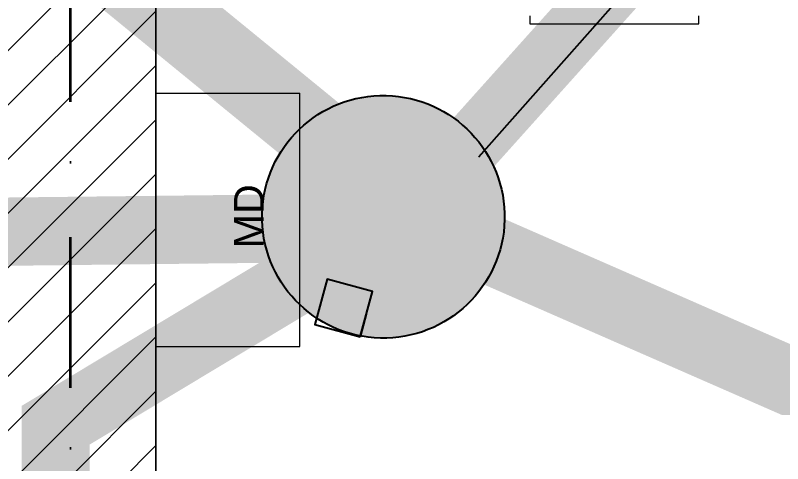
# Model space of a CAD drawing. Header units: millimetres. Extents: x 1322820 to 1391563, y 1051909 to 1098256.
# Drawn here: x 1361664 to 1362563, y 1085215 to 1085740 of the extents above; entities that cross this region are included whole.
import ezdxf
from ezdxf.enums import TextEntityAlignment as Align

# ---------------------------------------------------------------- set-up
doc = ezdxf.new("R2010")
doc.units = ezdxf.units.MM
doc.header["$MEASUREMENT"] = 0
doc.linetypes.add('Dot & Dashed', pattern=[335.138881, 176.388884, -88.194442, 0, -70.555556])
doc.layers.get('0').update_dxf_attribs({"true_color": 0x787878})
doc.layers.add('Circuite', color=7, linetype='Continuous', lineweight=25)
doc.layers.add('pereti exteriori', color=7, linetype='Continuous', lineweight=18)
for name, color, linetype in [('circuite prize vitali', 1, 'Continuous'), ('ELECTRICE', 1, 'Continuous'), ('Gaz-deviere', 7, 'Continuous'), ('stalpi noi fundati', 7, 'Continuous')]:
    doc.layers.add(name, color=color, linetype=linetype)
for name, color, linetype, lineweight, true_color in [('instalatii - echipamente_Pen_No__21', 7, 'Continuous', 20, 0x787878), ('instalatii - echipamente_Pen_No__7', 7, 'Continuous', 100, 0x787878), ('New_arhitectura - axe_Pen_No__201', 7, 'Continuous', 35, 0x787878), ('New_arhitectura - suprafete DTAC_Pen_No__14', 7, 'Continuous', 18, 0x787878), ('New_rezistenta - pereti de rezistenta_Pen_No__21', 7, 'Continuous', 20, 0x787878)]:
    doc.layers.add(name, color=color, linetype=linetype, lineweight=lineweight, true_color=true_color)
doc.layers.add('New_arhitectura - axe', color=7, linetype='Continuous', true_color=0x787878)
doc.layers.add('New_rezistenta - pereti de rezistenta', color=7, linetype='Continuous', true_color=0x787878)
doc.styles.add('GENERATED_STYLE_1', font='arialbd.ttf')
doc.styles.add('GENERATED_STYLE_2', font='arial.ttf')

# ---------------------------------------------------------------- blocks, each defined once
blk = doc.blocks.new('Wall_32_1', base_point=(1361828.54, 1085033.36))
at = {"layer": 'New_rezistenta - pereti de rezistenta', "linetype": 'Continuous', "lineweight": 0, "true_color": 0x000000}
h = blk.add_hatch(dxfattribs=at)
h.set_pattern_fill('BETON_ARMAT_0001', color=18, style=0, pattern_type=2)
h.set_pattern_definition([(45, (1356235.236, 1078942.57), (-31.8198, 31.8198), [])])
h.paths.add_polyline_path([(1361828.54, 1085033.36), (1361828.54, 1090570.6), (1361578.54, 1090570.6), (1361578.54, 1085033.36)])
at = {"layer": 'New_rezistenta - pereti de rezistenta_Pen_No__21', "color": 7, "linetype": 'Continuous', "lineweight": 20, "flags": 128}
blk.add_lwpolyline([(1361828.54, 1085033.36), (1361828.54, 1090570.6)], dxfattribs=at)
blk = doc.blocks.new('Standard grid marker')
at = {"layer": 'New_arhitectura - axe_Pen_No__201', "linetype": 'Dot & Dashed', "lineweight": 35}
blk.add_line((1000, 0), (43349.95, 0), dxfattribs=at)
at = {"layer": 'New_arhitectura - axe_Pen_No__201', "lineweight": 35, "style": 'GENERATED_STYLE_1'}
for tag, p in [('AC_MarkerText_1_0', (-106.07, 7.14)), ('AC_MarkerText_1_1', (44456.02, 7.14))]:
    blk.add_attdef(tag, text='', height=125, rotation=270, dxfattribs=at).set_placement(p, align=Align.MIDDLE_CENTER)
blk = doc.blocks.new('terasa')
at = {"layer": 'instalatii - echipamente_Pen_No__21', "linetype": 'Continuous', "lineweight": 20}
for p, q in [((1361828.539, 1085085.004), (1361828.539, 1090920.6)), ((1361828.539, 1085648.879), (1361997.119, 1085648.879)), ((1361997.119, 1085352.138), (1361997.119, 1085648.879)), ((1361828.539, 1085352.138), (1361997.119, 1085352.138))]:
    blk.add_line(p, q, dxfattribs=at)
for points in [[(1362266.766, 1085739.635), (1362266.766, 1085730.071), (1362464.99, 1085730.071)], [(1362464.99, 1085730.071), (1362464.99, 1085739.635)]]:
    blk.add_lwpolyline(points, dxfattribs=at)
at = {"layer": 'New_arhitectura - suprafete DTAC_Pen_No__14', "linetype": 'Continuous', "lineweight": 18, "flags": 128}
blk.add_lwpolyline([(1361828.539, 1090570.6), (1361828.539, 1085033.356), (1365978.539, 1085033.356), (1365978.539, 1090570.6)], close=True, dxfattribs=at)
at = {"layer": 'New_arhitectura - axe', "linetype": 'Continuous', "lineweight": 13, "zscale": 1000, "rotation": 90}
blk.add_blockref('Standard grid marker', (1361728.517, 1052120.65), dxfattribs=at)
at = {"layer": 'New_rezistenta - pereti de rezistenta', "lineweight": 20}
blk.add_blockref('Wall_32_1', (1361828.539, 1085033.356), dxfattribs=at)
at = {"layer": 'instalatii - echipamente_Pen_No__7', "linetype": 'Continuous', "lineweight": 100, "insert": (1361954.733, 1085504.577), "char_height": 34.6154, "attachment_point": 8, "rotation": 90, "style": 'GENERATED_STYLE_2'}
blk.add_mtext('\\A1;MD', dxfattribs=at)
blk = doc.blocks.new('A$C49B911EA')
at = {"layer": 'Circuite'}
h = blk.add_hatch(color=1, dxfattribs=at)
edge = h.paths.add_edge_path()
edge.add_ellipse((1.5486, 1.5468), major_axis=(1.095, 1.095), ratio=1, start_angle=315, end_angle=495)
edge.add_ellipse((1.5486, 1.5468), major_axis=(1.095, 1.095), ratio=1, start_angle=135, end_angle=315)
blk.add_ellipse((1.5486, 1.5468), major_axis=(1.095, 1.095), ratio=1, start_param=5.497787, end_param=11.780972, dxfattribs=at)
at = {"layer": 'ELECTRICE', "lineweight": 0, "const_width": 0.8, "flags": 128}
blk.add_lwpolyline([(11.4402, 12.766), (1.3658, 0.9881)], dxfattribs=at)
at = {"layer": 'ELECTRICE', "linetype": 'Continuous', "flags": 128}
blk.add_lwpolyline([(2.7477, 2.3403), (11.785, 13.035)], dxfattribs=at)
at = {"layer": 'pereti exteriori'}
for q in [(1.3165, 0.1241), (1.3165, 0.1241), (0.9964, 0.08), (0.9964, 0.08)]:
    blk.add_line((1.2876, 0.0077), q, dxfattribs=at)
at = {"layer": 'stalpi noi fundati', "linetype": 'Continuous', "lineweight": 25}
for p, q in [((1.36, 0.2997), (1.2877, 0.0085)), ((1.36, 0.2997), (1.2877, 0.0085)), ((1.2877, 0.0085), (0.9965, 0.0808)), ((1.2877, 0.0085), (0.9965, 0.0808))]:
    blk.add_line(p, q, dxfattribs=at)
at = {"layer": 'stalpi noi fundati'}
blk.add_lwpolyline([(1.2875, 0.0077), (1.4322, 0.59), (0.8499, 0.7346), (0.7052, 0.1523)], close=True, dxfattribs=at)

msp = doc.modelspace()

# ---------------------------------------------------------------- block references
msp.add_blockref('terasa', (0, 0))

# ---------------------------------------------------------------- next in the draw order: linework, layer by layer
at = {"layer": 'circuite prize vitali', "lineweight": 20}
for points, const_width in [([(1362139.29, 1085500.62), (1361710.76, 1085850.6), (1361710.76, 1091050.14), (1364550.25, 1095188.76), (1364550.25, 1096011.41)], 90), ([(1362139.29, 1085500.62), (1362570.84, 1085311.74), (1371715.31, 1085304.54), (1373094.73, 1085275.89), (1373094.73, 1085275.89), (1373094.73, 1085275.89), (1373094.73, 1085275.89), (1373094.73, 1085275.89), (1373094.73, 1085275.89), (1373094.73, 1085275.89), (1373094.73, 1085275.89)], 80), ([(1362072.2, 1085491.38), (1346211.12, 1085309.87), (1327088.02, 1085305.83), (1326576.44, 1085477.86), (1326576.44, 1085477.86), (1326576.44, 1085477.86), (1326576.44, 1085477.86), (1326576.44, 1085477.86), (1326576.44, 1085477.86), (1326576.44, 1085477.86), (1326576.44, 1085477.86)], 80), ([(1362084.56, 1085484.47), (1361711.14, 1085259.8), (1361711.14, 1078579.15), (1356960.36, 1068322.59), (1356960.36, 1068322.59), (1356960.36, 1068322.59), (1356960.36, 1068322.59), (1356960.36, 1068322.59), (1356960.36, 1068322.59), (1356960.36, 1068322.59), (1355730.22, 1068322.59)], 80)]:
    msp.add_lwpolyline(points, dxfattribs=dict(at, const_width=const_width))

# ---------------------------------------------------------------- next in the draw order: block references
at = {"layer": 'Gaz-deviere', "lineweight": 0, "xscale": 91.8000000069705, "yscale": 91.79999999998836, "zscale": 91.8, "rotation": 358.6566822294151}
msp.add_blockref('A$C49B911EA', (1361949.73, 1085365.39), dxfattribs=at)

doc.saveas('drawing.dxf')
